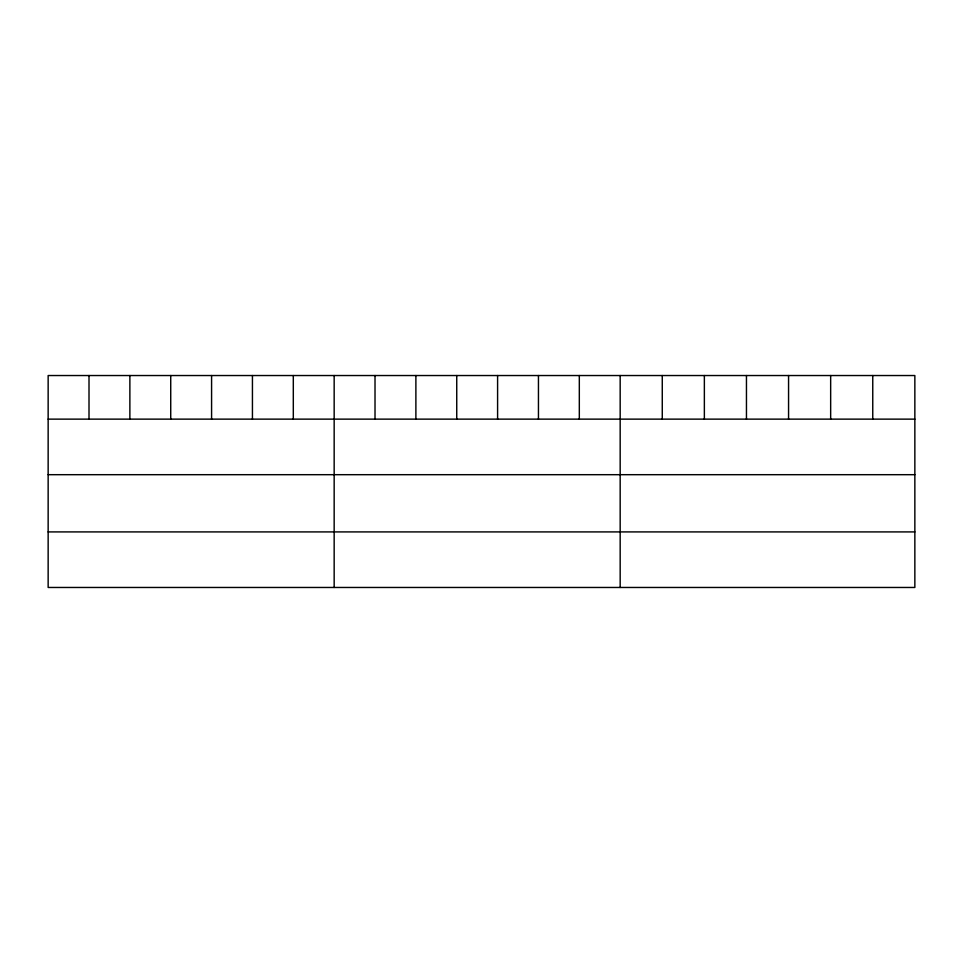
<?xml version="1.0" encoding="UTF-8"?>
<svg xmlns="http://www.w3.org/2000/svg" width="963" height="963" viewBox="0 0 963 963"><rect width="100%" height="100%" fill="white"/><g stroke="black" fill="none" stroke-linecap="round" stroke-linejoin="round"><path stroke-width="1.44" d="M914.85 419.134L914.85 587.466L48.15 587.466L48.15 375.534L914.85 375.534L914.85 419.134L48.15 419.134M48.15 474.687L914.85 474.687M48.15 531.913L914.85 531.913M872.755 375.534L872.755 419.134M830.66 375.534L830.66 419.134M788.565 375.534L788.565 419.134M746.457 375.534L746.457 419.134M704.362 375.534L704.362 419.134M662.267 375.534L662.267 419.134M620.172 375.534L620.172 587.466M579.317 375.534L579.317 419.134M538.449 375.534L538.449 419.134M497.594 375.534L497.594 419.134M456.739 375.534L456.739 419.134M415.884 375.534L415.884 419.134M375.016 375.534L375.016 419.134M334.161 375.534L334.161 587.466M293.306 375.534L293.306 419.134M252.438 375.534L252.438 419.134M211.583 375.534L211.583 419.134M170.728 375.534L170.728 419.134M129.873 375.534L129.873 419.134M89.005 375.534L89.005 419.134"/></g></svg>
